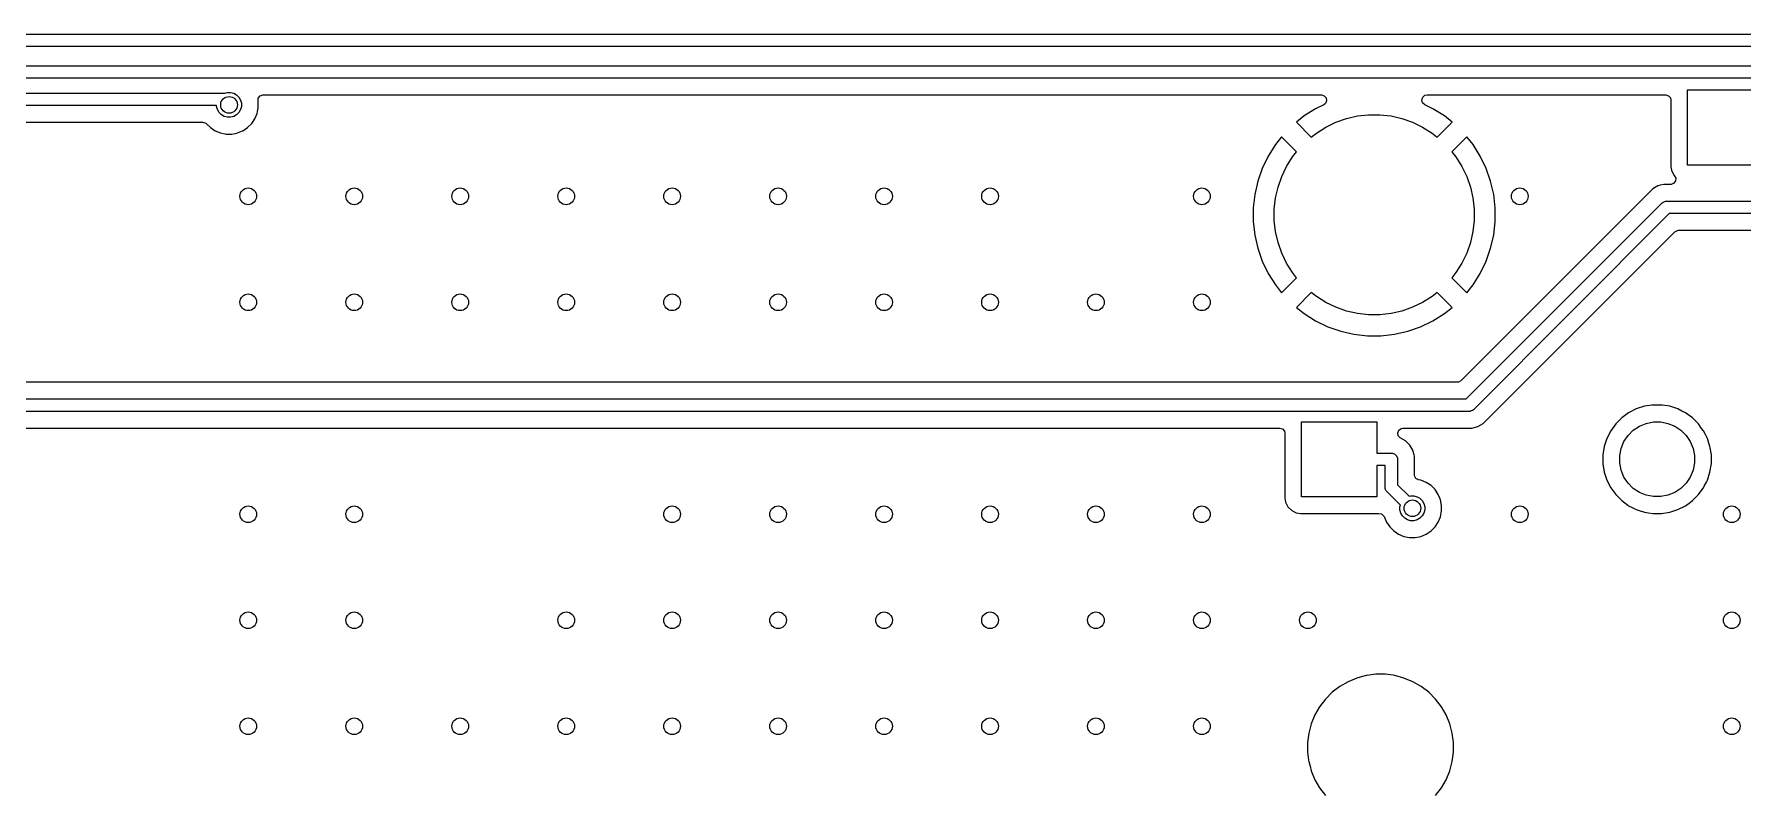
# Model space of a CAD drawing. Extents: x 2.6 to 14.2, y -9.4 to -3.8.
# Drawn here: x 8.181 to 9.794, y -8.191 to -7.478 of the extents above; entities that cross this region are included whole.
import ezdxf

# ---------------------------------------------------------------- set-up
doc = ezdxf.new("R2010")
doc.units = 0
doc.header["$MEASUREMENT"] = 0
doc.layers.add('BLACK', color=7, linetype='CONTINUOUS')

msp = doc.modelspace()

# ---------------------------------------------------------------- linework, layer by layer
at = {"layer": 'BLACK', "linetype": 'CONTINUOUS'}
for p, q in [((5.3506, -7.4775), (10.1184, -7.4775)), ((10.1159, -7.4893), (5.353, -7.4893)), ((6.4643, -7.5073), (10.0976, -7.5073)), ((10.0952, -7.5191), (6.4667, -7.5191)), ((9.7415, -7.601), (9.7415, -7.5301)), ((9.7415, -7.5301), (9.8124, -7.5301)), ((6.4664, -7.5331), (8.3597, -7.5331)), ((8.3533, -7.5449), (6.4689, -7.5449)), ((8.3533, -7.5458), (8.3533, -7.5449)), ((8.3541, -7.5487), (8.3533, -7.5458)), ((8.3597, -7.5331), (8.3609, -7.5332)), ((8.3609, -7.5332), (8.3634, -7.5325)), ((8.3609, -7.5332), (8.3609, -7.5332)), ((8.3634, -7.5325), (8.3665, -7.5325)), ((8.3665, -7.5325), (8.3695, -7.5333)), ((8.3695, -7.5333), (8.3722, -7.5348)), ((8.3722, -7.5348), (8.3744, -7.537)), ((8.3744, -7.537), (8.3759, -7.5397)), ((8.3759, -7.5397), (8.3767, -7.5427)), ((8.3767, -7.5458), (8.3759, -7.5487)), ((8.3767, -7.5427), (8.3767, -7.5458)), ((8.3924, -7.5407), (8.3926, -7.5379)), ((8.3926, -7.5415), (8.3924, -7.5407)), ((8.3926, -7.5379), (8.3943, -7.5358)), ((8.3926, -7.5469), (8.3926, -7.5415)), ((8.3943, -7.5358), (8.3969, -7.5348)), ((8.3969, -7.5348), (8.3972, -7.5348)), ((8.3972, -7.5348), (9.396, -7.5348)), ((9.3981, -7.5441), (9.3905, -7.5478)), ((9.396, -7.5348), (9.3986, -7.5356)), ((9.3997, -7.5429), (9.3981, -7.5441)), ((9.3986, -7.5356), (9.4004, -7.5377)), ((9.4008, -7.5404), (9.3997, -7.5429)), ((9.4004, -7.5377), (9.4008, -7.5404)), ((9.4908, -7.5396), (9.4916, -7.537)), ((9.4915, -7.5423), (9.4908, -7.5396)), ((9.4935, -7.5441), (9.4915, -7.5423)), ((9.4916, -7.537), (9.4937, -7.5352)), ((9.5011, -7.5478), (9.4935, -7.5441)), ((9.4937, -7.5352), (9.4957, -7.5348)), ((9.4957, -7.5348), (9.7209, -7.5348)), ((9.7209, -7.5348), (9.7235, -7.5356)), ((9.7235, -7.5356), (9.7253, -7.5377)), ((9.7253, -7.5377), (9.7257, -7.5397)), ((9.7257, -7.5397), (9.7257, -7.6023)), ((7.3597, -7.5606), (8.3404, -7.5606)), ((8.3404, -7.5606), (8.343, -7.5614)), ((8.343, -7.5614), (8.3438, -7.5621)), ((8.3438, -7.5621), (8.3474, -7.5656)), ((8.3556, -7.5514), (8.3541, -7.5487)), ((8.3578, -7.5536), (8.3556, -7.5514)), ((8.3605, -7.5551), (8.3578, -7.5536)), ((8.3634, -7.5559), (8.3605, -7.5551)), ((8.3665, -7.5559), (8.3634, -7.5559)), ((8.3695, -7.5551), (8.3665, -7.5559)), ((8.3722, -7.5536), (8.3695, -7.5551)), ((8.3744, -7.5514), (8.3722, -7.5536)), ((8.3759, -7.5487), (8.3744, -7.5514)), ((8.3826, -7.5656), (8.3864, -7.5618)), ((8.3864, -7.5618), (8.3894, -7.5573)), ((8.3894, -7.5573), (8.3915, -7.5523)), ((8.3915, -7.5523), (8.3918, -7.5505)), ((8.3918, -7.5505), (8.3926, -7.5469)), ((9.3797, -7.5546), (9.3723, -7.5604)), ((9.3723, -7.5604), (9.3864, -7.5746)), ((9.3905, -7.5478), (9.3797, -7.5546)), ((9.4001, -7.5652), (9.4097, -7.5606)), ((9.4097, -7.5606), (9.4197, -7.5571)), ((9.4197, -7.5571), (9.43, -7.5547)), ((9.43, -7.5547), (9.4405, -7.5535)), ((9.4405, -7.5535), (9.4511, -7.5535)), ((9.4511, -7.5535), (9.4617, -7.5547)), ((9.4617, -7.5547), (9.472, -7.5571)), ((9.472, -7.5571), (9.482, -7.5606)), ((9.482, -7.5606), (9.4915, -7.5652)), ((9.512, -7.5546), (9.5011, -7.5478)), ((9.5052, -7.5746), (9.5193, -7.5604)), ((9.5193, -7.5604), (9.512, -7.5546)), ((8.3474, -7.5656), (8.3474, -7.5656)), ((8.3474, -7.5656), (8.3519, -7.5687)), ((8.3519, -7.5687), (8.3519, -7.5687)), ((8.3519, -7.5687), (8.3569, -7.5707)), ((8.3569, -7.5707), (8.3569, -7.5707)), ((8.3569, -7.5707), (8.3569, -7.5707)), ((8.3569, -7.5707), (8.3569, -7.5707)), ((8.3569, -7.5707), (8.3623, -7.5718)), ((8.3623, -7.5718), (8.3623, -7.5718)), ((8.3623, -7.5718), (8.3677, -7.5718)), ((8.3677, -7.5718), (8.3724, -7.5709)), ((8.3724, -7.5709), (8.373, -7.5707)), ((8.373, -7.5707), (8.3776, -7.5688)), ((8.3776, -7.5688), (8.378, -7.5687)), ((8.378, -7.5687), (8.3826, -7.5656)), ((8.378, -7.5687), (8.378, -7.5687)), ((8.378, -7.5687), (8.378, -7.5687)), ((9.3584, -7.5744), (9.3526, -7.5817)), ((9.3725, -7.5885), (9.3584, -7.5744)), ((9.3864, -7.5746), (9.3912, -7.5708)), ((9.3912, -7.5708), (9.4001, -7.5652)), ((9.4915, -7.5652), (9.5005, -7.5708)), ((9.5005, -7.5708), (9.5052, -7.5746)), ((9.5332, -7.5744), (9.5191, -7.5885)), ((9.5391, -7.5817), (9.5332, -7.5744)), ((9.3457, -7.5926), (9.3402, -7.6041)), ((9.3526, -7.5817), (9.3457, -7.5926)), ((9.3631, -7.6022), (9.3688, -7.5932)), ((9.3688, -7.5932), (9.3725, -7.5885)), ((9.5191, -7.5885), (9.5229, -7.5932)), ((9.5229, -7.5932), (9.5285, -7.6022)), ((9.5459, -7.5926), (9.5391, -7.5817)), ((9.5515, -7.6041), (9.5459, -7.5926)), ((9.3402, -7.6041), (9.3359, -7.6162)), ((9.3402, -7.6041), (9.3402, -7.6041)), ((9.3585, -7.6117), (9.3631, -7.6022)), ((9.5285, -7.6022), (9.5331, -7.6117)), ((9.5557, -7.6162), (9.5515, -7.6041)), ((9.5515, -7.6041), (9.5515, -7.6041)), ((9.7257, -7.6023), (9.7258, -7.6026)), ((9.7258, -7.6026), (9.7263, -7.6059)), ((9.7263, -7.6059), (9.7286, -7.6104)), ((9.7286, -7.6104), (9.7286, -7.6104)), ((9.7286, -7.6104), (9.7286, -7.6104)), ((9.7286, -7.6104), (9.729, -7.6109)), ((9.729, -7.6109), (9.7304, -7.6133)), ((9.8124, -7.601), (9.7415, -7.601)), ((9.3359, -7.6162), (9.3331, -7.6287)), ((9.3359, -7.6162), (9.3359, -7.6162)), ((9.3527, -7.632), (9.355, -7.6217)), ((9.355, -7.6217), (9.3585, -7.6117)), ((9.7086, -7.6235), (9.5276, -7.8045)), ((9.5331, -7.6117), (9.5366, -7.6217)), ((9.5366, -7.6217), (9.539, -7.632)), ((9.5586, -7.6287), (9.5557, -7.6162)), ((9.5557, -7.6162), (9.5557, -7.6162)), ((9.7135, -7.6207), (9.7086, -7.6235)), ((9.7086, -7.6235), (9.7086, -7.6235)), ((9.7157, -7.6201), (9.7135, -7.6207)), ((9.7135, -7.6207), (9.7135, -7.6207)), ((9.719, -7.6192), (9.7157, -7.6201)), ((9.7256, -7.6192), (9.719, -7.6192)), ((9.7259, -7.6192), (9.7256, -7.6192)), ((9.7285, -7.6182), (9.7259, -7.6192)), ((9.7302, -7.616), (9.7285, -7.6182)), ((9.7304, -7.6133), (9.7302, -7.616)), ((9.3331, -7.6287), (9.3317, -7.6415)), ((9.3317, -7.6415), (9.3317, -7.6543)), ((9.3331, -7.6287), (9.3331, -7.6287)), ((9.3515, -7.6426), (9.3527, -7.632)), ((9.3515, -7.6532), (9.3515, -7.6426)), ((9.5327, -7.8217), (9.7177, -7.6367)), ((9.539, -7.632), (9.5402, -7.6426)), ((9.5402, -7.6426), (9.5402, -7.6532)), ((9.56, -7.6415), (9.5586, -7.6287)), ((9.5586, -7.6287), (9.5586, -7.6287)), ((9.56, -7.6543), (9.56, -7.6415)), ((9.56, -7.6415), (9.56, -7.6415)), ((9.7177, -7.6367), (9.7186, -7.636)), ((9.7186, -7.636), (9.7202, -7.6353)), ((9.7202, -7.6353), (9.7207, -7.6351)), ((9.7207, -7.6351), (9.7219, -7.635)), ((9.7219, -7.635), (10.585, -7.635)), ((9.3317, -7.6543), (9.3331, -7.667)), ((9.3527, -7.6637), (9.3515, -7.6532)), ((9.5402, -7.6532), (9.539, -7.6637)), ((9.7243, -7.6468), (9.5394, -7.8318)), ((9.5586, -7.667), (9.56, -7.6543)), ((9.56, -7.6543), (9.56, -7.6543)), ((10.5874, -7.6468), (9.7243, -7.6468)), ((9.3331, -7.667), (9.3331, -7.667)), ((9.3331, -7.667), (9.3359, -7.6795)), ((9.355, -7.674), (9.3527, -7.6637)), ((9.3585, -7.684), (9.355, -7.674)), ((9.5366, -7.674), (9.5331, -7.684)), ((9.539, -7.6637), (9.5366, -7.674)), ((9.5485, -7.8449), (9.7294, -7.664)), ((9.5557, -7.6795), (9.5586, -7.667)), ((9.5586, -7.667), (9.5586, -7.667)), ((9.7294, -7.664), (9.7319, -7.6626)), ((9.7319, -7.6626), (9.7329, -7.6625)), ((9.7329, -7.6625), (10.2095, -7.6625)), ((9.3359, -7.6795), (9.3359, -7.6795)), ((9.3359, -7.6795), (9.3402, -7.6916)), ((9.3402, -7.6916), (9.3402, -7.6916)), ((9.3402, -7.6916), (9.3457, -7.7032)), ((9.3631, -7.6936), (9.3585, -7.684)), ((9.5331, -7.684), (9.5285, -7.6936)), ((9.5459, -7.7032), (9.5515, -7.6916)), ((9.5515, -7.6916), (9.5557, -7.6795)), ((9.5515, -7.6916), (9.5515, -7.6916)), ((9.5557, -7.6795), (9.5557, -7.6795)), ((9.3457, -7.7032), (9.3526, -7.714)), ((9.3584, -7.7214), (9.3725, -7.7073)), ((9.3688, -7.7025), (9.3631, -7.6936)), ((9.3725, -7.7073), (9.3688, -7.7025)), ((9.5229, -7.7025), (9.5191, -7.7073)), ((9.5191, -7.7073), (9.5332, -7.7214)), ((9.5285, -7.6936), (9.5229, -7.7025)), ((9.5391, -7.714), (9.5459, -7.7032)), ((9.3526, -7.714), (9.3584, -7.7214)), ((9.3864, -7.7212), (9.3723, -7.7353)), ((9.3912, -7.7249), (9.3864, -7.7212)), ((9.5052, -7.7212), (9.5005, -7.7249)), ((9.5193, -7.7353), (9.5052, -7.7212)), ((9.5332, -7.7214), (9.5391, -7.714)), ((9.3723, -7.7353), (9.3797, -7.7411)), ((9.4001, -7.7306), (9.3912, -7.7249)), ((9.4097, -7.7352), (9.4001, -7.7306)), ((9.4197, -7.7387), (9.4097, -7.7352)), ((9.43, -7.741), (9.4197, -7.7387)), ((9.472, -7.7387), (9.4617, -7.741)), ((9.482, -7.7352), (9.472, -7.7387)), ((9.4915, -7.7306), (9.482, -7.7352)), ((9.5005, -7.7249), (9.4915, -7.7306)), ((9.512, -7.7411), (9.5193, -7.7353)), ((9.3797, -7.7411), (9.3905, -7.748)), ((9.3905, -7.748), (9.4021, -7.7535)), ((9.4021, -7.7535), (9.4021, -7.7535)), ((9.4021, -7.7535), (9.4142, -7.7578)), ((9.4405, -7.7422), (9.43, -7.741)), ((9.4511, -7.7422), (9.4405, -7.7422)), ((9.4617, -7.741), (9.4511, -7.7422)), ((9.4775, -7.7578), (9.4896, -7.7535)), ((9.4896, -7.7535), (9.5011, -7.748)), ((9.4896, -7.7535), (9.4896, -7.7535)), ((9.5011, -7.748), (9.512, -7.7411)), ((9.4142, -7.7578), (9.4142, -7.7578)), ((9.4142, -7.7578), (9.4267, -7.7606)), ((9.4267, -7.7606), (9.4267, -7.7606)), ((9.4267, -7.7606), (9.4394, -7.762)), ((9.4394, -7.762), (9.4394, -7.762)), ((9.4394, -7.762), (9.4522, -7.762)), ((9.4522, -7.762), (9.465, -7.7606)), ((9.4522, -7.762), (9.4522, -7.762)), ((9.465, -7.7606), (9.4775, -7.7578)), ((9.465, -7.7606), (9.465, -7.7606)), ((9.4775, -7.7578), (9.4775, -7.7578)), ((9.5276, -7.8045), (9.5252, -7.8058)), ((9.5242, -7.8059), (6.9688, -7.8059)), ((9.5252, -7.8058), (9.5242, -7.8059)), ((6.9717, -7.8217), (9.5327, -7.8217)), ((9.5352, -7.8335), (6.9741, -7.8335)), ((9.5363, -7.8334), (9.5352, -7.8335)), ((9.5372, -7.833), (9.5363, -7.8334)), ((9.5385, -7.8325), (9.5372, -7.833)), ((9.5394, -7.8318), (9.5385, -7.8325)), ((9.6859, -7.8348), (9.6794, -7.8395)), ((9.6931, -7.8311), (9.6859, -7.8348)), ((9.7008, -7.8286), (9.6931, -7.8311)), ((9.7078, -7.8275), (9.7008, -7.8286)), ((9.7087, -7.8274), (9.7078, -7.8275)), ((9.7168, -7.8274), (9.7087, -7.8274)), ((9.7179, -7.8275), (9.7168, -7.8274)), ((9.7247, -7.8286), (9.7179, -7.8275)), ((9.7324, -7.8311), (9.7247, -7.8286)), ((9.7362, -7.8331), (9.7324, -7.8311)), ((9.7396, -7.8348), (9.7362, -7.8331)), ((9.7461, -7.8395), (9.7396, -7.8348)), ((9.7396, -7.8348), (9.7396, -7.8348)), ((9.7396, -7.8348), (9.7396, -7.8348)), ((6.9827, -7.8493), (9.3567, -7.8493)), ((9.3567, -7.8493), (9.3593, -7.85)), ((9.3593, -7.85), (9.3611, -7.8521)), ((9.3611, -7.8521), (9.3616, -7.8541)), ((9.3773, -7.914), (9.3773, -7.8431)), ((9.3773, -7.8431), (9.4482, -7.8431)), ((9.4482, -7.8431), (9.4482, -7.8727)), ((9.468, -7.8537), (9.469, -7.8511)), ((9.469, -7.8511), (9.4712, -7.8495)), ((9.4712, -7.8495), (9.4728, -7.8493)), ((9.4728, -7.8493), (9.538, -7.8493)), ((9.538, -7.8493), (9.5435, -7.8478)), ((9.538, -7.8493), (9.538, -7.8493)), ((9.538, -7.8493), (9.538, -7.8493)), ((9.5435, -7.8478), (9.5485, -7.8449)), ((9.669, -7.8517), (9.6653, -7.8589)), ((9.6737, -7.8452), (9.669, -7.8517)), ((9.6794, -7.8395), (9.6737, -7.8452)), ((9.6854, -7.8561), (9.6903, -7.8512)), ((9.6903, -7.8512), (9.6961, -7.8473)), ((9.6961, -7.8473), (9.7025, -7.8447)), ((9.7025, -7.8447), (9.7093, -7.8433)), ((9.7093, -7.8433), (9.7162, -7.8433)), ((9.7162, -7.8433), (9.723, -7.8447)), ((9.723, -7.8447), (9.7295, -7.8473)), ((9.7295, -7.8473), (9.7352, -7.8512)), ((9.7352, -7.8512), (9.7401, -7.8561)), ((9.7518, -7.8452), (9.7461, -7.8395)), ((9.7548, -7.8494), (9.7518, -7.8452)), ((9.7566, -7.8517), (9.7548, -7.8494)), ((9.7583, -7.8552), (9.7566, -7.8517)), ((9.3616, -7.8541), (9.3616, -7.9152)), ((9.4685, -7.8564), (9.468, -7.8537)), ((9.4704, -7.8584), (9.4685, -7.8564)), ((9.4753, -7.8612), (9.4704, -7.8584)), ((9.4794, -7.8653), (9.4753, -7.8612)), ((9.4753, -7.8612), (9.4753, -7.8612)), ((9.4821, -7.87), (9.4794, -7.8653)), ((9.4794, -7.8653), (9.4794, -7.8653)), ((9.6628, -7.8666), (9.6616, -7.8745)), ((9.6653, -7.8589), (9.6628, -7.8666)), ((9.6775, -7.8751), (9.6789, -7.8683)), ((9.6789, -7.8683), (9.6815, -7.8619)), ((9.6815, -7.8619), (9.6854, -7.8561)), ((9.7401, -7.8561), (9.744, -7.8619)), ((9.744, -7.8619), (9.7467, -7.8683)), ((9.7467, -7.8683), (9.748, -7.8751)), ((9.7602, -7.8589), (9.7583, -7.8552)), ((9.761, -7.8612), (9.7602, -7.8589)), ((9.7602, -7.8589), (9.7602, -7.8589)), ((9.7602, -7.8589), (9.7602, -7.8589)), ((9.7627, -7.8666), (9.761, -7.8612)), ((9.7629, -7.8677), (9.7627, -7.8666)), ((9.764, -7.8745), (9.7629, -7.8677)), ((9.4482, -7.8727), (9.462, -7.8727)), ((9.4561, -7.8845), (9.4482, -7.8845)), ((9.4482, -7.8845), (9.4482, -7.914)), ((9.4561, -7.9051), (9.4561, -7.8845)), ((9.462, -7.8727), (9.4632, -7.8728)), ((9.4632, -7.8728), (9.4653, -7.8737)), ((9.4653, -7.8737), (9.4669, -7.8753)), ((9.4669, -7.8753), (9.4678, -7.8774)), ((9.4678, -7.8774), (9.4679, -7.8786)), ((9.4679, -7.8786), (9.4679, -7.9026)), ((9.4822, -7.8702), (9.4821, -7.87)), ((9.4834, -7.8745), (9.4822, -7.8702)), ((9.4837, -7.8757), (9.4834, -7.8745)), ((9.4837, -7.8931), (9.4837, -7.8757)), ((9.4837, -7.8757), (9.4837, -7.8757)), ((9.6616, -7.8745), (9.6616, -7.8826)), ((9.6616, -7.8826), (9.6616, -7.8828)), ((9.6616, -7.8828), (9.6628, -7.8906)), ((9.6775, -7.882), (9.6775, -7.8751)), ((9.6789, -7.8889), (9.6775, -7.882)), ((9.748, -7.882), (9.7467, -7.8889)), ((9.748, -7.8751), (9.748, -7.882)), ((9.7627, -7.8906), (9.764, -7.8826)), ((9.764, -7.8826), (9.764, -7.8745)), ((9.4838, -7.8942), (9.4837, -7.8931)), ((9.4852, -7.8966), (9.4838, -7.8942)), ((9.4876, -7.8979), (9.4852, -7.8966)), ((9.4898, -7.8983), (9.4876, -7.8979)), ((9.4949, -7.9004), (9.4898, -7.8983)), ((9.4898, -7.8983), (9.4898, -7.8983)), ((9.4994, -7.9034), (9.4949, -7.9004)), ((9.4949, -7.9004), (9.4949, -7.9004)), ((9.6628, -7.8906), (9.6653, -7.8982)), ((9.6653, -7.8982), (9.6675, -7.9025)), ((9.6815, -7.8953), (9.6789, -7.8889)), ((9.6854, -7.9011), (9.6815, -7.8953)), ((9.6903, -7.906), (9.6854, -7.9011)), ((9.7401, -7.9011), (9.7352, -7.906)), ((9.744, -7.8953), (9.7401, -7.9011)), ((9.7467, -7.8889), (9.744, -7.8953)), ((9.7573, -7.9039), (9.7593, -7.9001)), ((9.7593, -7.9001), (9.7602, -7.8982)), ((9.7602, -7.8982), (9.7627, -7.8906)), ((9.7602, -7.8982), (9.7602, -7.8982)), ((9.7602, -7.8982), (9.7602, -7.8982)), ((9.3616, -7.9152), (9.3619, -7.9172)), ((9.3619, -7.9172), (9.3621, -7.9189)), ((9.4482, -7.914), (9.3773, -7.914)), ((9.4562, -7.9062), (9.4561, -7.9051)), ((9.4566, -7.9071), (9.4562, -7.9062)), ((9.4571, -7.9083), (9.4566, -7.9071)), ((9.4579, -7.9092), (9.4571, -7.9083)), ((9.4705, -7.9218), (9.4579, -7.9092)), ((9.4679, -7.9026), (9.4788, -7.9135)), ((9.4788, -7.9135), (9.4802, -7.9131)), ((9.4802, -7.9131), (9.4833, -7.9131)), ((9.4833, -7.9131), (9.4863, -7.9139)), ((9.4863, -7.9139), (9.489, -7.9154)), ((9.489, -7.9154), (9.4912, -7.9176)), ((9.4912, -7.9176), (9.4927, -7.9203)), ((9.5032, -7.9072), (9.4994, -7.9034)), ((9.4994, -7.9034), (9.4994, -7.9034)), ((9.5062, -7.9117), (9.5032, -7.9072)), ((9.5032, -7.9072), (9.5032, -7.9072)), ((9.5077, -7.9152), (9.5062, -7.9117)), ((9.5062, -7.9117), (9.5062, -7.9117)), ((9.5083, -7.9168), (9.5077, -7.9152)), ((9.5094, -7.9221), (9.5083, -7.9168)), ((9.5083, -7.9168), (9.5083, -7.9168)), ((9.5083, -7.9168), (9.5083, -7.9168)), ((9.6675, -7.9025), (9.6679, -7.9034)), ((9.6679, -7.9034), (9.669, -7.9054)), ((9.669, -7.9054), (9.6737, -7.9119)), ((9.6737, -7.9119), (9.6737, -7.9119)), ((9.6737, -7.9119), (9.6794, -7.9176)), ((9.6794, -7.9176), (9.6853, -7.9219)), ((9.6961, -7.9098), (9.6903, -7.906)), ((9.7025, -7.9125), (9.6961, -7.9098)), ((9.7093, -7.9138), (9.7025, -7.9125)), ((9.7162, -7.9138), (9.7093, -7.9138)), ((9.723, -7.9125), (9.7162, -7.9138)), ((9.7295, -7.9098), (9.723, -7.9125)), ((9.7352, -7.906), (9.7295, -7.9098)), ((9.7443, -7.9189), (9.7461, -7.9176)), ((9.7461, -7.9176), (9.7518, -7.9119)), ((9.7461, -7.9176), (9.7461, -7.9176)), ((9.7461, -7.9176), (9.7461, -7.9176)), ((9.7518, -7.9119), (9.7552, -7.9072)), ((9.7518, -7.9119), (9.7518, -7.9119)), ((9.7518, -7.9119), (9.7518, -7.9119)), ((9.7552, -7.9072), (9.7566, -7.9054)), ((9.7566, -7.9054), (9.7573, -7.9039)), ((9.3621, -7.9189), (9.3644, -7.9234)), ((9.3644, -7.9234), (9.3644, -7.9234)), ((9.3644, -7.9234), (9.3644, -7.9234)), ((9.3644, -7.9234), (9.3679, -7.9269)), ((9.3679, -7.9269), (9.3679, -7.9269)), ((9.3679, -7.9269), (9.3679, -7.9269)), ((9.3679, -7.9269), (9.3721, -7.929)), ((9.3721, -7.929), (9.3724, -7.9292)), ((9.3724, -7.9292), (9.3761, -7.9298)), ((9.3761, -7.9298), (9.3761, -7.9298)), ((9.3761, -7.9298), (9.4494, -7.9298)), ((9.4494, -7.9298), (9.4497, -7.9297)), ((9.4494, -7.9298), (9.4494, -7.9298)), ((9.4497, -7.9297), (9.4499, -7.9297)), ((9.4499, -7.9297), (9.4526, -7.9301)), ((9.4526, -7.9301), (9.4547, -7.9318)), ((9.4547, -7.9318), (9.4552, -7.9327)), ((9.4552, -7.9327), (9.4574, -7.9379)), ((9.4701, -7.9233), (9.4705, -7.9218)), ((9.4701, -7.9263), (9.4701, -7.9233)), ((9.4709, -7.9293), (9.4701, -7.9263)), ((9.4724, -7.932), (9.4709, -7.9293)), ((9.4746, -7.9342), (9.4724, -7.932)), ((9.4912, -7.932), (9.489, -7.9342)), ((9.4927, -7.9293), (9.4912, -7.932)), ((9.4927, -7.9203), (9.4935, -7.9233)), ((9.4935, -7.9263), (9.4927, -7.9293)), ((9.4935, -7.9233), (9.4935, -7.9263)), ((9.5062, -7.9379), (9.5083, -7.9329)), ((9.5083, -7.9329), (9.509, -7.9292)), ((9.509, -7.9292), (9.5094, -7.9275)), ((9.5094, -7.9275), (9.5094, -7.9221)), ((9.6853, -7.9219), (9.6859, -7.9224)), ((9.6859, -7.9224), (9.6892, -7.924)), ((9.6892, -7.924), (9.6931, -7.926)), ((9.6931, -7.926), (9.6931, -7.926)), ((9.6931, -7.926), (9.6931, -7.926)), ((9.6931, -7.926), (9.6959, -7.9269)), ((9.6959, -7.9269), (9.7008, -7.9285)), ((9.7008, -7.9285), (9.7048, -7.9291)), ((9.7048, -7.9291), (9.7087, -7.9298)), ((9.7087, -7.9298), (9.7087, -7.9298)), ((9.7087, -7.9298), (9.7168, -7.9298)), ((9.7168, -7.9298), (9.7247, -7.9285)), ((9.7168, -7.9298), (9.7168, -7.9298)), ((9.7247, -7.9285), (9.7324, -7.926)), ((9.7324, -7.926), (9.7396, -7.9224)), ((9.7396, -7.9224), (9.7443, -7.9189)), ((9.4574, -7.9379), (9.4574, -7.9379)), ((9.4574, -7.9379), (9.4604, -7.9424)), ((9.4604, -7.9424), (9.4604, -7.9424)), ((9.4604, -7.9424), (9.4642, -7.9462)), ((9.4642, -7.9462), (9.4642, -7.9462)), ((9.4642, -7.9462), (9.4687, -7.9492)), ((9.4687, -7.9492), (9.4687, -7.9492)), ((9.4687, -7.9492), (9.4737, -7.9513)), ((9.4773, -7.9357), (9.4746, -7.9342)), ((9.4802, -7.9365), (9.4773, -7.9357)), ((9.4833, -7.9365), (9.4802, -7.9365)), ((9.4863, -7.9357), (9.4833, -7.9365)), ((9.489, -7.9342), (9.4863, -7.9357)), ((9.4898, -7.9513), (9.4949, -7.9492)), ((9.4949, -7.9492), (9.4994, -7.9462)), ((9.4994, -7.9462), (9.5032, -7.9424)), ((9.5032, -7.9424), (9.5062, -7.9379)), ((9.4737, -7.9513), (9.4737, -7.9513)), ((9.4737, -7.9513), (9.4737, -7.9513)), ((9.4737, -7.9513), (9.4737, -7.9513)), ((9.4737, -7.9513), (9.4791, -7.9524)), ((9.4791, -7.9524), (9.4791, -7.9524)), ((9.4791, -7.9524), (9.4845, -7.9524)), ((9.4845, -7.9524), (9.4881, -7.9517)), ((9.4881, -7.9517), (9.4898, -7.9513)), ((9.4134, -8.0929), (9.4062, -8.0984)), ((9.4212, -8.0884), (9.4134, -8.0929)), ((9.4295, -8.085), (9.4212, -8.0884)), ((9.4212, -8.0884), (9.4212, -8.0884)), ((9.4346, -8.0836), (9.4295, -8.085)), ((9.4383, -8.0826), (9.4346, -8.0836)), ((9.4387, -8.0826), (9.4383, -8.0826)), ((9.4472, -8.0814), (9.4387, -8.0826)), ((9.4562, -8.0814), (9.4472, -8.0814)), ((9.4472, -8.0814), (9.4472, -8.0814)), ((9.4637, -8.0824), (9.4562, -8.0814)), ((9.4562, -8.0814), (9.4562, -8.0814)), ((9.4652, -8.0826), (9.4637, -8.0824)), ((9.4739, -8.085), (9.4652, -8.0826)), ((9.4823, -8.0884), (9.4739, -8.085)), ((9.4901, -8.0929), (9.4823, -8.0884)), ((9.4823, -8.0884), (9.4823, -8.0884)), ((9.4973, -8.0984), (9.4901, -8.0929)), ((9.3998, -8.1048), (9.3943, -8.112)), ((9.4062, -8.0984), (9.3998, -8.1048)), ((9.5037, -8.1048), (9.4973, -8.0984)), ((9.4973, -8.0984), (9.4973, -8.0984)), ((9.5092, -8.112), (9.5037, -8.1048)), ((9.5037, -8.1048), (9.5037, -8.1048)), ((9.3898, -8.1198), (9.3863, -8.1282)), ((9.3943, -8.112), (9.3898, -8.1198)), ((9.3898, -8.1198), (9.3898, -8.1198)), ((9.5137, -8.1198), (9.5092, -8.112)), ((9.5092, -8.112), (9.5092, -8.112)), ((9.5092, -8.112), (9.5092, -8.112)), ((9.5171, -8.1282), (9.5137, -8.1198)), ((9.384, -8.1369), (9.3828, -8.1458)), ((9.3863, -8.1282), (9.384, -8.1369)), ((9.384, -8.1369), (9.384, -8.1369)), ((9.5195, -8.1369), (9.5171, -8.1282)), ((9.5206, -8.1458), (9.5195, -8.1369)), ((9.3828, -8.1458), (9.3828, -8.1549)), ((9.3828, -8.1549), (9.3838, -8.1623)), ((9.5195, -8.1638), (9.5206, -8.1549)), ((9.5206, -8.1549), (9.5206, -8.1458)), ((9.3838, -8.1623), (9.384, -8.1638)), ((9.384, -8.1638), (9.3852, -8.1682)), ((9.3852, -8.1682), (9.3863, -8.1726)), ((9.3863, -8.1726), (9.3898, -8.1809)), ((9.5137, -8.1809), (9.5171, -8.1726)), ((9.5171, -8.1726), (9.5195, -8.1638)), ((9.3898, -8.1809), (9.3898, -8.1809)), ((9.3898, -8.1809), (9.3943, -8.1887)), ((9.3943, -8.1887), (9.3998, -8.1959)), ((9.5037, -8.1959), (9.5092, -8.1887)), ((9.5092, -8.1887), (9.5137, -8.1809))]:
    msp.add_line(p, q, dxfattribs=at)
at = {"layer": 'BLACK'}
for centre in [(8.365, -7.5442), (8.3832, -7.6305), (8.4832, -7.6305), (8.5832, -7.6305), (8.6832, -7.6305), (8.7832, -7.6305), (8.8832, -7.6305), (8.9832, -7.6305), (9.0832, -7.6305), (9.2832, -7.6305), (9.5832, -7.6305), (8.3832, -7.7305), (8.4832, -7.7305), (8.5832, -7.7305), (8.6832, -7.7305), (8.7832, -7.7305), (8.8832, -7.7305), (8.9832, -7.7305), (9.0832, -7.7305), (9.1832, -7.7305), (9.2832, -7.7305), (9.4818, -7.9248), (8.3832, -7.9305), (8.4832, -7.9305), (8.7832, -7.9305), (8.8832, -7.9305), (8.9832, -7.9305), (9.0832, -7.9305), (9.1832, -7.9305), (9.2832, -7.9305), (9.5832, -7.9305), (9.7832, -7.9305), (8.3832, -8.0305), (8.4832, -8.0305), (8.6832, -8.0305), (8.7832, -8.0305), (8.8832, -8.0305), (8.9832, -8.0305), (9.0832, -8.0305), (9.1832, -8.0305), (9.2832, -8.0305), (9.3832, -8.0305), (9.7832, -8.0305), (8.3832, -8.1305), (8.4832, -8.1305), (8.5832, -8.1305), (8.6832, -8.1305), (8.7832, -8.1305), (8.8832, -8.1305), (8.9832, -8.1305), (9.0832, -8.1305), (9.1832, -8.1305), (9.2832, -8.1305), (9.7832, -8.1305)]:
    msp.add_circle(centre, 0.00787, dxfattribs=at)

doc.saveas('drawing.dxf')
